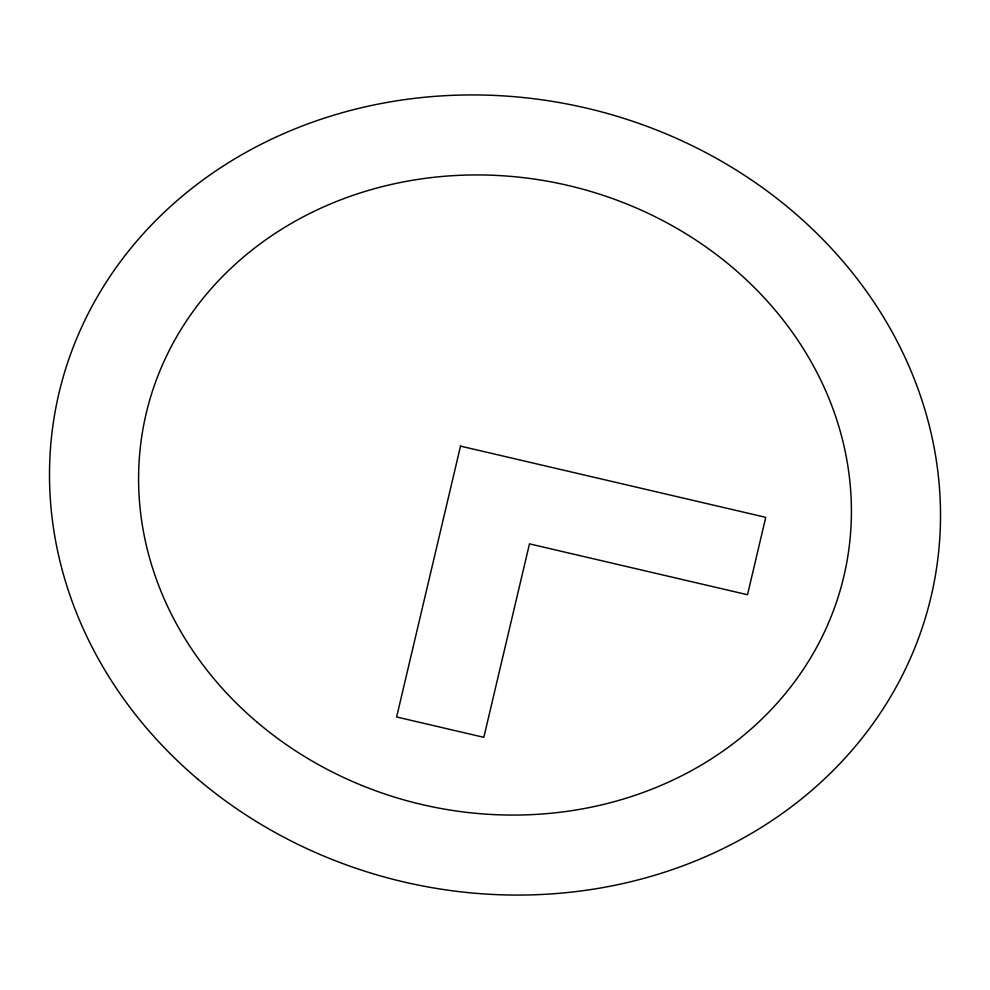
<?xml version="1.0" encoding="UTF-8"?>
<svg xmlns="http://www.w3.org/2000/svg" width="990" height="990" viewBox="0 0 990 990"><rect width="100%" height="100%" fill="white"/><g stroke="black" fill="none" stroke-linecap="round" stroke-linejoin="round"><path stroke-width="1.49" d="M460.523 446.131L396.619 716.983L483.825 737.327L529.477 543.869L747.512 594.73L765.765 517.349L460.523 446.131M197.913 779.217A447.777 397.547 12.6 0 0 931.058 596.735A447.777 397.547 12.6 0 0 356.029 109.049A447.777 397.547 12.6 0 0 197.913 779.217M257.326 722.378A358.219 318.038 12.6 0 0 843.851 576.39A358.219 318.038 12.6 0 0 383.823 186.231A358.219 318.038 12.6 0 0 257.326 722.378"/></g></svg>
